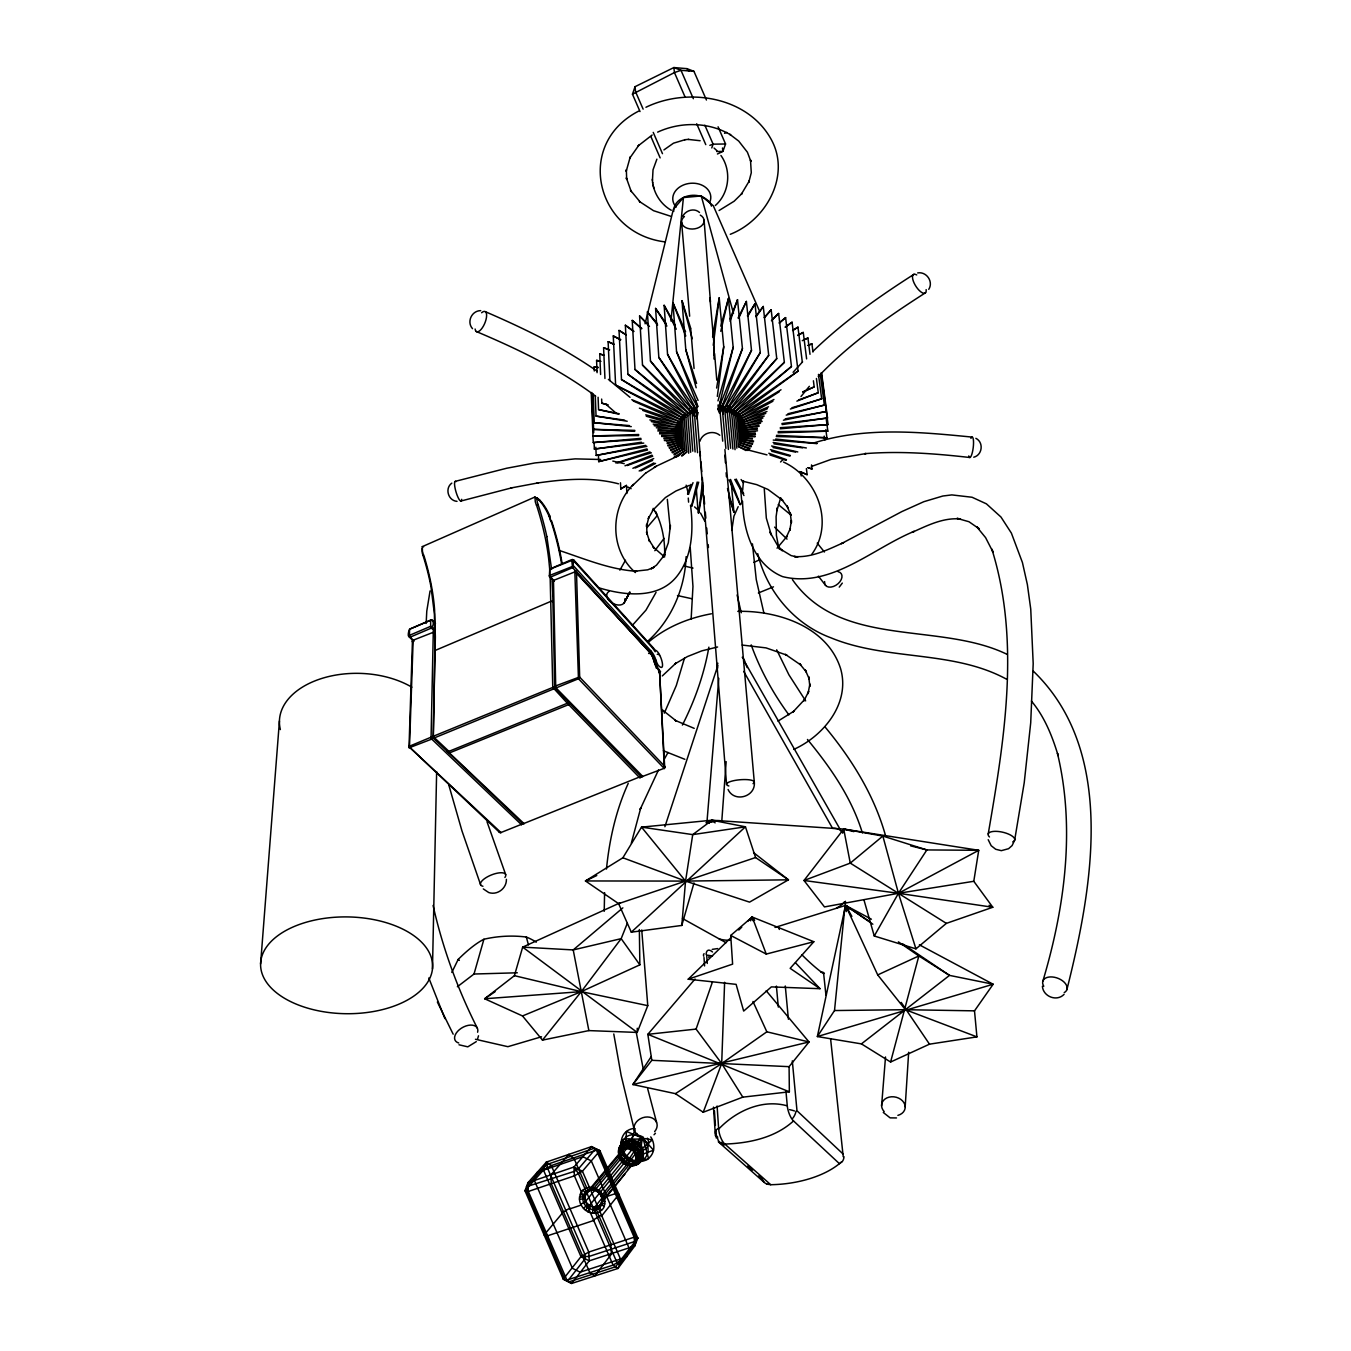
<?xml version="1.0" encoding="UTF-8"?>
<svg xmlns="http://www.w3.org/2000/svg" width="1351" height="1351" viewBox="0 0 1351 1351"><rect width="100%" height="100%" fill="white"/><g stroke="black" fill="none" stroke-linecap="round" stroke-linejoin="round"><path stroke-width="1.5" d="M604.218 911.317L604.589 892.639M412.173 641.674L413.153 639.969L409.488 747.171L501.069 832.638L499.363 832.233L408.829 746.478L430.783 737.308L432.759 737.578L433.063 736.379L553.859 686.984L640.948 776.538L640.002 778.075L568.67 704.614L569.869 703.195L568.991 702.588L448.093 751.696C445.104 751.308 449.967 750.683 449.596 753.115L524.171 823.755L522.381 823.299L432.692 737.511L431.543 739.183L408.998 747.863L412.46 640.475L435.14 631.576L433.35 738.305L578.464 678.759L574.8 570.713L651.148 653.462A6.704 2.381 67.9 0 1 654.357 659.744A12.058 4.256 67.9 0 0 659.491 670.248L664.388 768.618L578.397 678.692L579.68 677.121L576.472 571.237L552.491 580.829L554.704 687.743L555.227 686.088L579.528 676.986L665.165 766.811L664.726 767.976L659.474 670.231L658.477 669.758A10.707 3.783 67.9 0 1 653.783 660.453A8.038 3.276 71 0 0 650.152 652.803L651.266 651.3L573.651 565.985L549.333 575.594L550.448 577.147L572.959 567.488L573.618 559.838L653.377 647.94A79.709 28.743 68.3 0 1 655.218 650.169C660.859 651.452 666.803 674.318 658.241 665.367A8.511 3.006 67.9 0 1 656.704 662.345L655.91 660.166A9.997 3.546 67.9 0 0 651.266 651.317M567.893 702.824L568.383 701.439L567.167 703.06L552.762 687.321L550.093 574.682M764.278 488.91L766.321 518.092L771.303 534.979L769.935 532.091L777.636 545.584L782.398 550.752L779.696 548.675L791.129 555.599L797.749 557.102L794.27 556.528C811.799 557.879 828.079 549.519 843.598 542.612L841.42 543.642L901.843 511.59L923.831 501.694L942.829 496.02L951.83 494.905L972.061 497.252L986.399 503.839L1000.973 517.028L1011.392 533.121L1022.437 562.556L1027.385 584.628L1030.745 609.115L1033.194 663.645L1030.712 722.785L1024.227 782.719L1014.652 840.221L1012.102 845.574L1008.572 848.698L1001.344 850.657L995.721 849.272L991.178 845.709L988.189 839.68M637.25 1028.246L637.199 1032.434L588.867 1030.593L542.477 1040.118L522.516 1015.952L484.654 998.761L514.41 975.675L522.668 947.135L619.839 902.941M434.836 646.437L434.414 613.979L431.003 586.858A139.879 61.758 65.8 0 0 422.998 555.396L422.458 553.64A31.512 13.071 66.3 0 1 422.238 552.914L422.188 548.354M714.004 359.045L714.24 346.633L709.866 297.693M432.472 968.954A86.025 48.4 0.7 0 0 308.112 921.703A86.025 48.4 0.7 0 0 299.23 1005.313A86.025 48.4 0.7 0 0 432.472 968.954L436.643 771.59M522.432 823.08L521.469 824.701L431.053 738.457L433.299 631.322L435.174 631.846M435.36 629.583L430.834 626.239L409.319 635.409C407.698 639.107 407.867 630.039 410.332 628.924L431.425 619.873C434.431 619.619 433.603 626.78 431.222 628.147L409.961 637.25L408.948 636.659L413.406 641.066M552.559 581.724L553.471 579.967L555.734 687.625L642.873 776.572L641.269 776.926L664.118 768.347M724.626 982.295L721.687 1063.558L703.229 1112.245L675.432 1093.668L632.876 1084.532L651.283 1056.516M843.159 1156.642L843.125 1155.173A6.806 6.383 89.5 0 0 842.906 1153.788L830.612 1038.953M908.666 1052.26L905.187 1106.773M587.786 1191.396L622.237 1150.089A7.414 3.496 53.9 0 0 622.558 1149.583A3.715 1.756 54 0 0 622.659 1148.671C615.938 1133.286 633.214 1141.409 642.198 1138.319M426.156 623.436L426.781 611.108L430.074 590.927M885.513 1056.972L881.595 1105.827M713.716 354.925L714.24 346.633M726.163 761.643L721.806 820.868A15.047 12.007 5.5 0 0 711.369 822.286M506.405 879.332C506.726 888.316 497.32 895.527 488.724 892.538L483.303 888.907M686.122 556.646C684.957 588.445 671.531 619.906 647.686 641.269M260.591 963.938L279.437 720.961M706.978 821.796L718.783 678.337M742.678 490.16L743.472 480.635M622.879 857.784L685.548 881.088L749.552 902.13L788.444 879.822L755.581 857.547L745.448 826.812L711.994 820.209L641.522 827.133L622.879 857.784L585.439 880.953L618.623 903.65L631.305 932.173L681.799 925.435L685.548 881.088L692.725 834.614L711.994 820.209L843.716 829.075L978.732 850.303L973.784 881.291L992.799 907.264L946.359 923.375L915.944 948.858L874.266 936.007L863.897 899.698M691.138 619.045L692.962 586.452L690.226 547.527M670.957 321.082L683.42 197.567L701.27 195.946L713.311 205.757L759.718 311.524M731.769 530.419L733.914 516.217L738.186 506.676M919.372 944.822L993.154 984.237L974.51 1010.852L976.925 1036.876L929.488 1044.171L890.596 1062.021L861.414 1043.884L817.355 1036.555L834.513 1010.548L845.473 901.286M643.38 1138.707L653.529 1150.208A17.597 15.57 48.3 0 1 648.531 1158.415L647.382 1159.445L639.935 1159.31A10.994 9.71 48.4 0 1 634.126 1161.269L632.792 1164.157A8.781 2.82 -89.6 0 1 632.64 1164.866L632.065 1165.727A13.138 11.585 48.4 0 1 624.635 1163.312A12.666 11.18 48.4 0 1 619.602 1157.199L619.602 1157.216A12.919 11.399 48.4 0 1 618.741 1149.633A2.263 1.013 12.2 0 1 618.741 1149.127A2.297 1.03 12.2 0 1 619.433 1148.823A8.461 3.8 12.3 0 1 620.058 1148.705L622.575 1147.269A4.678 2.195 54 0 1 622.456 1146.763A10.74 5.049 54.1 0 1 622.507 1146.374L622.608 1145.716A5.218 2.466 53.9 0 0 622.608 1145.091L622.372 1143.588A2.314 1.081 53.9 0 1 622.49 1142.895A12.919 11.399 48.4 0 1 629.313 1140.582L629.634 1140.48A13.122 11.585 48.4 0 1 637.03 1142.862A12.666 11.18 48.4 0 1 642.063 1148.975L642.113 1149.076A12.902 11.382 48.4 0 1 643.127 1156.524M606.464 869.048C609.385 839.613 615.955 810.364 628.232 783.36M713.26 345.299L719.205 297.811L723.748 346.734L717.347 396.383M698.602 512.924L702.503 482.358M635.173 1128.659L631.491 1140.176L629.954 1140.7A8.781 2.82 -89.6 0 0 629.701 1140.497A12.581 11.095 48.4 0 0 623.064 1142.777A2.33 1.098 53.9 0 0 622.49 1142.895A13.257 11.703 48.4 0 0 619.67 1156.895L620.177 1156.456A8.528 1.993 -25.3 0 1 620.903 1156L623.301 1154.041L621.95 1151.12L622.727 1149.988L642.232 1138.707M527.988 1182.665L526.637 1191.126L564.971 1279.65L569.193 1281.795L615.499 1266.782L637.807 1238.056L599.945 1150.714L591.62 1146.577L546.429 1162.063L527.988 1182.665L524.965 1190.771L563.249 1279.144L571.659 1283.45L617.931 1268.471L634.717 1246.027L637.807 1238.056L634.143 1237.195L588.783 1252.056L580.981 1256.65L563.249 1279.144L571.659 1283.45L589.239 1260.855L634.717 1246.027L634.143 1237.195L596.399 1150.14L591.62 1146.577L573.955 1167.011L527.988 1182.665L528.309 1191.481L567.437 1281.288L585.118 1258.76L584.882 1254.353L547.375 1167.788L546.429 1162.063L551.309 1165.575L588.783 1252.056L589.239 1260.855L580.981 1256.65L543.457 1170.017L546.429 1162.063M712.602 336.973L719.205 297.811M716.604 388.041L723.748 346.734M698.703 512.924L703.314 486.478M988.223 833.888C1004.266 740.703 1020.714 641.32 991.837 549.097L993.069 552.204L985.605 537.647L976.655 526.67L979.374 528.933L968.954 521.722L957.015 518.345L960.51 518.987C943.319 517.349 927.31 525.556 912.128 532.362L914.222 531.331C872.493 548.354 830.848 588.631 782.567 576.607C753.402 564.65 743.118 530.183 742.543 501.221M708.887 647.146C704.124 674.301 694.836 700.51 682.39 725.065M627.675 1146.121L627.793 1145.564A4.762 1.537 -89.6 0 1 627.995 1144.871A10.909 3.513 -89.6 0 1 628.164 1144.449L628.435 1143.723A5.303 1.706 -89.7 0 0 628.637 1143.03L629.363 1140.548A13.476 11.889 48.4 0 1 636.845 1143.014A13.003 11.483 48.4 0 1 642.029 1149.296L639.918 1150.748A5.168 1.216 -25.2 0 0 639.327 1151.17L638.702 1151.66A10.605 2.466 -25.3 0 1 638.331 1151.964A4.627 1.081 -25.3 0 1 637.74 1152.386L636.473 1153.197A3.681 0.861 -25.3 0 0 635.612 1153.855A7.346 1.723 -25.2 0 0 635.24 1154.261L601.33 1195.905A9.322 8.157 48.8 0 1 602.107 1199.316A9.102 7.971 48.8 0 1 602.022 1201.005A4.391 2.026 9.5 0 0 604.708 1203.961M643.11 1157.047A13.257 11.703 48.4 0 0 642.215 1149.262L642.097 1149.009A8.545 1.993 -25.3 0 0 641.877 1148.857L641.843 1148.84A12.125 10.707 48.4 0 1 642.738 1155.882M627.59 1146.492L627.472 1147.033A3.783 1.216 -89.7 0 1 627.117 1148.029A8.646 7.616 48.4 0 0 622.558 1149.583M631.339 843.125L640.796 807.763L640.154 809.418L658.477 769.986M602.326 1200.651A10.656 9.322 48.8 0 0 601.448 1196.783A10.318 9.035 48.8 0 0 597.649 1191.987L598.763 1190.163A13.409 11.737 48.8 0 1 600.773 1191.954L599.371 1192.933A9.035 7.903 48.8 0 0 598.02 1191.734A8.883 7.785 48.8 0 0 596.5 1190.805A9.643 8.444 48.8 0 0 593.173 1189.843A4.56 1.385 -84.5 0 1 591.586 1187.36A13.544 11.855 48.8 0 0 582.72 1190.417M643.346 1138.336L652.364 1139.889A17.529 15.486 48.3 0 1 653.529 1150.191L642.975 1154.109L642.721 1156.169A8.478 3.817 12.4 0 1 642.941 1156.557A2.297 1.03 12.5 0 1 642.941 1157.081A13.307 11.754 48.4 0 1 639.141 1163.279A12.919 11.399 48.4 0 1 632.336 1165.592A13.476 11.889 48.4 0 1 624.821 1163.16A13.003 11.483 48.4 0 1 619.67 1156.895L619.704 1156.844M696.677 418.709L698.079 412.629M720.775 331.299L728.425 298.47L733.171 347.393L718.428 409.049L718.056 404.962M691.425 506.321L697.2 481.986M645.069 323.801L673.355 209.371L683.42 197.567M684.484 658.123L676.311 685.514L664.287 713.176M842.703 833.179L843.716 829.075L882.845 836.066L926.87 849.931L978.732 850.303L898.449 893.298L824.465 906.926L804.014 880.48L843.716 829.075L853.849 831.625M1066.885 989.658C1092.216 888.924 1117.26 751.865 1033.329 671.177M720.759 326.148L728.425 298.47M890.596 1062.021L918.849 955.951L898.398 941.85M457.364 986.754L474.015 974.02L483.911 939.249A75.859 46.694 -2.9 0 1 526.333 937.037A77.868 24.25 50.4 0 1 536.33 942.137M717.989 400.875L733.171 347.393M691.796 506.355L698.703 482.138M681.799 925.435L693.992 882.946M477.528 1039.122L478.507 1035.795M1042.888 981.079C1064.706 907.872 1075.497 828.501 1057.445 753.334L1058.188 755.766C1052.328 736.278 1044.593 716.79 1031.387 701.034M664.895 826.728L717.888 665.452M693.84 415.922L696.474 408.171L693.62 413.828M591.586 1187.36A13.983 12.243 48.8 0 1 596.483 1188.779L596.5 1190.805M730.114 321.234L737.511 299.686L742.442 348.592L721.062 409.454L720.319 401.281M640.019 111.559L632.454 94.182L635.054 86.684L673.862 67.55L686.95 68.648L693.958 71.35L706.438 100.025M766.203 990.739L809.013 1041.959L789.085 1066.665L789.356 1091.811L742.814 1097.147L721.687 1063.558L696.086 1029.09L712.433 981.974M687.524 494.061L690.918 484.384M711.774 147.918L713.108 144.169L704.867 125.221M718.073 126.791L725.555 143.983L722.92 151.38L717.432 153.997M534.067 1180.554L537.073 1172.516M928.762 289.35C933.676 281.7 926.533 271.348 917.684 272.919M621.055 1260.365L617.931 1268.471L613.084 1265.11L574.395 1175.843L573.955 1167.011L582.433 1171.249L621.055 1260.365L613.084 1265.11L566.728 1280.157M729.962 319.14L737.511 299.686M696.018 416.26L697.521 412.41M780.76 497.708L776.774 510.813L777.349 507.773L776.099 516.707L776.403 535.351L778.919 548.709M641.742 929.995L647.771 1005.651L637.199 1032.434L522.668 947.135L573.212 949.922L621.173 938.658L627.337 923.223M718.428 409.049L742.442 348.592M688.419 494.196L693.029 482.662M643.194 1139.011L648.531 1158.432A17.09 15.097 48.3 0 1 639.513 1161.488A17.816 15.756 48.3 0 1 629.566 1158.263A17.191 15.199 48.3 0 1 622.743 1149.971A17.529 15.486 48.3 0 1 626.526 1131.378A17.09 15.097 48.3 0 1 634.261 1128.44M422.846 555.261L422.863 552.728A15.385 6.417 66.3 0 1 422.441 551.36L422.306 546.631L534.996 496.999L539.049 499.921M750.616 920.791L752.186 917.025L813.842 941.715L790.166 968.346L820.006 988.696L771.37 986.889L743.675 1011.072L736.109 984.355L688.216 979.205L731.347 937.273M643.245 1137.018L643.093 1138.015M691.408 413.355L693.131 409.539M738.744 318.177L746.394 301.425L751.494 350.331L723.629 410.012L723.072 403.881M656.89 159.148L653.023 169.821L652.449 180.46M451.825 972.416L458.158 959.463A75.234 20.873 -52.9 0 1 483.911 939.249M656.046 592.38L645.981 610.128L632.403 625.31M738.034 318.025L746.394 301.425M721.062 409.454L751.494 350.331M624.078 603.053L629.853 592.11M629.786 592.194L624.871 601.448L629.465 592.988M699.869 441.321C702.284 433.012 713.159 429.753 719.779 435.258M642.856 1139.129C638.803 1145.141 645.373 1165.423 634.126 1161.269A11.467 10.116 48.4 0 1 627.725 1159.192A11.061 9.761 48.4 0 1 623.351 1153.872M664.101 759.566L668.002 752.49M842.315 583.092L839.241 587.111M874.266 936.007L898.449 893.298L926.87 849.931L910.642 845.861M619.856 570.173L625.496 560.26M747.694 316.387L754.989 303.688L760.275 352.594L726.112 410.721L725.723 406.634M747.39 315.847L754.989 303.688M690.665 412.967L692.894 409.421M723.629 410.012L760.275 352.594M811.748 554.366C834.715 522.938 817.237 477.562 783.563 462.076M585.507 1210.293L589.104 1205.261M633.129 1148.282L634.413 1146.459A10.859 9.575 48.4 0 1 638.651 1151.744M633.585 1147.624L597.733 1191.531M635.983 1144.229L636.946 1142.895M635.578 1144.804L634.497 1146.323A11.247 9.93 48.4 0 0 628.215 1144.314A10.774 9.508 48.4 0 0 622.541 1146.239A11.061 9.761 48.4 0 0 620.16 1157.908L620.143 1157.976A4.627 1.081 -25.3 0 0 620.227 1158.331A10.183 8.984 48.4 0 0 624.263 1163.245A10.555 9.305 48.4 0 0 630.157 1165.136A4.762 1.537 -89.6 0 0 630.444 1165.221A10.909 3.496 -89.6 0 0 630.664 1165.187L631.018 1165.136A5.32 1.706 -89.5 0 1 631.322 1165.204L632.065 1165.727A12.598 11.112 48.4 0 0 638.601 1163.447A2.314 1.081 54.2 0 0 639.378 1162.468M654.813 550.701L664.067 538.39M641.978 1136.411L637.182 1143.064A11.213 9.896 48.4 0 0 630.917 1141.055M756.121 316.658L763.264 306.474L768.702 355.364L728.493 411.565L727.919 405.435M632.606 1149.025L632.707 1148.89A9.204 8.106 48.4 0 1 636.321 1153.332M755.699 316.506L763.264 306.474M542.477 1040.118L581.285 991.634L621.173 938.658L639.85 964.85L581.285 991.634L522.516 1015.952M619.653 1156.895L620.075 1157.486A11.534 10.183 48.4 0 0 624.652 1163.059A11.956 10.555 48.4 0 0 631.322 1165.204A11.45 10.116 48.4 0 0 637.368 1163.16L638.601 1163.447M632.15 1149.65L632.217 1149.566A9.018 7.954 48.4 0 0 627.117 1148.046A7.532 2.432 -89.7 0 1 626.796 1148.485L626.796 1148.485A8.579 7.566 48.4 0 0 622.186 1150.157A8.832 7.785 48.4 0 0 619.687 1154.278L585.203 1195.703M611.902 1253.458L594.71 1275.986L589.83 1272.659L551.276 1183.696L550.904 1174.863L568.957 1154.345M642.485 1139.011L629.566 1158.263L624.331 1163.245M726.112 410.721L768.702 355.364M593.933 1207.169A9.609 8.427 48.8 0 1 590.623 1206.19L587.769 1211.695A13.983 12.243 48.8 0 0 592.65 1213.13A4.577 1.368 -84.2 0 1 593.933 1207.169A8.883 7.785 48.8 0 0 595.588 1207.169A9.052 7.92 48.8 0 0 599.827 1205.21A9.457 8.275 48.8 0 0 601.583 1202.576A4.408 2.195 23.2 0 0 604.066 1206.342A13.527 11.838 48.8 0 0 604.86 1201.444A13.797 12.091 48.8 0 0 603.694 1196.395A4.441 1.081 -25.4 0 1 601.33 1195.905A9.085 7.954 48.8 0 0 599.371 1192.933M695.039 979.036L647.838 1034.326L651.807 1060.315L632.876 1084.532L809.013 1041.959L766.844 1031.809L721.687 1063.558L675.432 1093.668M632.319 485.769L645.846 472.884M633.45 484.35C609.537 508.06 609.673 550.33 635.443 572.571M601.752 1215.799L618.876 1194.385M647.028 527.549L656.991 515.896M627.539 1169.696L635.814 1159.428A7.295 3.293 12.5 0 1 636.203 1159.057A3.665 1.655 12.5 0 1 637.098 1158.702L638.432 1158.483A4.593 2.06 12.4 0 0 639.057 1158.297A10.521 4.728 12.4 0 0 639.445 1158.128L640.07 1157.841A5.134 2.314 12.5 0 1 640.712 1157.655L642.282 1157.385A2.28 1.013 12.5 0 0 642.941 1157.081M625.023 1173.867L599.371 1205.632M601.955 1201.326L633.332 1163.549A7.431 3.496 54.3 0 1 633.687 1163.211A3.732 1.756 54.3 0 1 634.43 1163.093L635.494 1163.346A4.695 2.195 54.2 0 0 636 1163.346A10.74 5.049 54.1 0 0 636.321 1163.279L636.861 1163.16A5.235 2.466 54.3 0 1 637.368 1163.16A11.804 10.42 48.4 0 0 639.935 1150.613A11.534 10.183 48.4 0 0 635.325 1145.175A11.956 10.555 48.4 0 0 628.637 1143.047A11.45 10.116 48.4 0 0 622.608 1145.091A11.804 10.42 48.4 0 0 619.282 1150.596A11.754 10.369 48.4 0 0 620.092 1157.486A5.151 1.199 -25.4 0 1 620.16 1157.689L620.16 1157.79A10.859 9.575 48.4 0 0 624.466 1163.143A11.247 9.93 48.4 0 0 630.731 1165.17L630.816 1165.153A10.774 9.508 48.4 0 0 636.422 1163.245A11.112 9.812 48.4 0 0 639.563 1158.06M594.643 1207.203L628.806 1165.086A7.549 2.415 -89.5 0 1 629.127 1164.748A8.9 7.853 48.4 0 0 636.22 1158.972A8.9 7.853 48.4 0 0 632.099 1149.481M536.6 497.81L537.343 502.319A32.036 11.804 66.3 0 0 537.58 503.045L537.968 504.227M573.584 559.736L549.739 569.295L549.35 576.59L553.606 581.183M619.754 1154.21L619.805 1154.142A7.262 3.276 12.1 0 0 620.058 1153.737A3.648 1.638 12.2 0 0 620.025 1153.062L619.535 1152.251A4.593 2.06 12.3 0 1 619.417 1151.812A10.521 4.728 12.3 0 1 619.4 1151.525L619.417 1151.136A5.117 2.297 12.1 0 0 619.282 1150.596L618.741 1149.633A12.97 11.45 48.4 0 1 622.389 1143.588A12.598 11.112 48.4 0 1 629.009 1141.308A13.138 11.585 48.4 0 1 636.355 1143.689A12.666 11.18 48.4 0 1 641.404 1149.802M589.424 1205.48L624.23 1163.008A9.204 8.106 48.4 0 1 620.649 1158.567L620.649 1158.567A3.681 0.861 -25.4 0 1 620.649 1158.938A7.329 1.706 -25.4 0 1 620.379 1159.293L585.827 1201.107A4.425 1.081 -25.6 0 1 580.626 1204.096A13.797 12.075 48.8 0 1 579.478 1199.131A13.544 11.855 48.8 0 1 579.596 1196.614A4.374 2.01 8.9 0 0 585.135 1196.057A8.883 7.785 48.8 0 1 585.557 1194.487A9.457 8.275 48.8 0 1 587.297 1191.835A9.035 7.903 48.8 0 1 589.965 1190.214A9.085 7.954 48.8 0 1 591.502 1189.91A4.56 1.689 84.7 0 1 589.12 1187.394M841.099 1162.063L840.254 1162.991M800.974 396.519L809.367 386.318M635.173 1154.328L635.24 1154.261A8.832 7.785 48.4 0 1 633.214 1163.667A8.579 7.566 48.4 0 1 628.705 1165.204A8.933 7.886 48.4 0 1 623.706 1163.583A8.63 7.616 48.4 0 1 620.295 1159.428A8.933 7.886 48.4 0 1 619.535 1154.041M451.808 483.134C444.563 488.37 448.16 500.681 457.01 501.356M682.745 216.177C685.903 210.317 694.313 207.649 699.497 212.445M592.515 1189.809L626.695 1148.62M764.548 317.654L771.168 309.734L776.757 358.623L730.756 412.545L730.199 406.415M544.098 1234.949L562.219 1213.333M585.135 1196.057A9.085 7.954 48.8 0 0 585.051 1197.746A9.305 8.157 48.8 0 0 585.827 1201.107A9.102 7.971 48.8 0 0 587.769 1204.062L583.514 1208.503M599.945 1150.714L582.433 1171.249L574.395 1175.843L528.309 1191.481L524.965 1190.771L543.457 1170.017L551.309 1165.575L596.399 1150.14L599.945 1150.714L594.018 1148.367L548.878 1163.819L544.943 1166.048L526.468 1186.718L574.175 1171.418L578.194 1169.122L595.774 1148.637L598.172 1150.427L635.966 1237.634L636.253 1242.042L619.484 1264.418L617.069 1262.729L578.414 1173.546L573.955 1167.011M662.311 675.939L676.226 662.868L674.858 663.932L687.423 656.569L701.861 650.844L717.601 646.994M764.227 317.502L771.168 309.734M793.105 372.319L802.612 361.815M728.493 411.565L776.757 358.623M640.965 776.42L521.266 824.549M654.019 1134.772L655.438 1133.253M637.807 1238.056L634.43 1241.603L589.019 1256.447L580.981 1256.65M623.064 1142.76A8.63 4.07 54 0 1 623.571 1142.878L625.733 1142.135L626.509 1131.479L642.384 1138.015M476.278 1041.638L467.801 1046.839L458.985 1044.779M715.338 205.487C729.405 193.244 731.752 170.513 720.927 155.483M771.438 320.778L778.632 313.466L784.357 362.338L732.901 413.642L732.529 409.556M534.962 497.016L535.283 501.745A15.638 5.809 66.3 0 0 535.705 503.129L536.398 505.24L538.053 504.531M818.267 376.524C849.762 343.576 887.286 317.164 925.553 292.745M709.072 823.164L711.994 820.209L715.118 822.877M839.41 1163.667A75.217 38.554 -4.7 0 1 770.712 1184.709L724.828 1144.061A11.635 4.408 72.5 0 1 718.681 1129.098C735.957 1110.961 762.133 1098.836 787.278 1105.844A11.754 4.154 72 0 0 793.527 1120.942L839.41 1163.667A6.738 3.597 -68.8 0 0 840.288 1163.177M738.794 930.045L741.767 927.141M747.711 921.365L752.186 917.025L754.635 920.335M780.557 461.974L783.141 459.475M772.637 319.191L778.632 313.466M777.045 548.185L787.059 536.33L785.978 537.951L790.403 528.359L789.778 530.369L791.45 520.557L791.399 522.753L790.284 513.042L790.825 515.17L786.924 505.848L787.988 507.672L781.351 499.043L782.769 500.377L768.01 489.467L756.746 484.654L742.543 481.142M812.778 351.496C843.345 321.859 878.218 297.085 914.036 274.27M631.305 932.173L745.448 826.812L692.725 834.614L641.522 827.133L685.548 881.088L788.444 879.822L753.554 852.616M730.756 412.545L784.357 362.338M793.527 1120.942C775.018 1137.829 749.163 1143.233 724.828 1144.061M708.887 822.995L711.994 820.209L706.185 822.658M779.291 323.142L785.606 317.62L791.466 366.509L734.91 414.875L734.522 410.805M663.932 149.91L673.49 143.189L685.143 139.677M688.216 979.205L732.614 964.124L730.722 935.449L752.186 917.025L766.27 954.076L813.842 941.715M681.985 456.047L686.68 452.028L683.927 415.196M622.862 907.855L573.212 949.922L588.867 1030.593M779.24 322.855L785.606 317.62M732.901 413.642L791.466 366.509M632.454 94.182L674.453 72.566L680.988 70.303L693.958 71.35M648.311 642.299C666.127 627.016 688.537 617.931 711.47 613.776M861.414 1043.884L949.517 975.388L993.154 984.237L817.355 1036.555L845.574 905.406L871.395 919.204M785.404 327.195L792.074 322.197L798.053 371.069L736.768 416.226L736.379 412.139M676.547 456.824L684.822 450.727L682.39 417.983M785.201 327.043L792.074 322.197M734.91 414.875L798.053 371.069M681.546 455.591L686.68 452.028M641.404 1149.802L641.522 1149.718A12.919 11.399 48.4 0 1 642.451 1157.351A12.97 11.45 48.4 0 1 638.601 1163.431M1064.081 994.336C1056.87 1001.986 1043.141 996.616 1042.398 986.314M620.177 1156.456L620.295 1156.388A12.666 11.18 48.4 0 0 625.31 1162.485A13.122 11.585 48.4 0 0 632.64 1164.849A12.581 11.095 48.4 0 0 639.276 1162.603A12.953 11.433 48.4 0 0 642.941 1156.557M642.721 1137.897L641.1 1137.002M495.057 991.718L484.654 998.761L581.285 991.634L647.771 1005.651M650.743 1136.9A17.191 15.199 48.3 0 1 652.347 1139.889L641.793 1148.823M638.567 111.17C574.209 144.304 596.129 233.723 665.249 241.913M792.75 330.505L797.968 327.145L802.274 361.764M652.145 135.016L638.06 145.942L638.955 145.081L629.634 158.32L630.241 156.952L626.188 171.357L626.357 169.719L626.678 179.396L626.324 177.792L631.255 191.589L630.478 190.271L640.374 202.262L639.344 201.451L653.529 210.688L670.586 216.211M620.481 482.797L620.784 488.961L626.121 485.549M645.71 473.086L656.4 466.298M674.217 454.966L683.116 449.309L680.87 418.607M738.068 413.592L738.457 417.679L779.223 391.773M792.615 330.387L797.968 327.145M736.768 416.226L781.03 389.764M620.784 488.961L626.121 485.769M674.149 457.094L684.822 450.727M593.461 1219.852L601.482 1215.174M561.948 1212.725L569.784 1208.216M654.357 467.108L679.553 455.236M797.749 335.487L803.254 332.414L806.615 358.893M639.158 470.975L653.918 462.92M672.359 452.838L681.58 447.789L679.654 421.191M739.571 415.145L739.96 419.232L772.873 401.264M973.75 457.212C982.413 455.084 983.933 442.301 975.878 438.332M797.765 335.284L803.254 332.414M549.148 516.504A29.283 10.977 66.4 0 1 550.82 521.233L549.789 516.099M738.457 417.679L773.954 399.491M640.881 470.925L655.573 463.41M673.929 454.004L683.116 449.309M777.973 721.13L794.084 711.082L792.75 712.247L805.044 699.041L803.913 700.916L808.675 691.374L808.033 693.671L809.891 683.927L809.857 686.409L808.742 676.767L809.333 679.198L805.264 669.944L806.412 672.055L799.42 663.51L800.957 665.097L785.336 654.34L786.89 655.167L766.051 647.889L742.223 645.069M719.087 210.503L734.15 201.215L742.172 193.311L741.311 194.274L749.332 180.848L748.792 182.284L751.291 172.725L750.481 159.891L750.903 161.478L747.407 152.224L738.71 141.078L729.793 134.306L730.739 134.948C708.887 121.81 680.583 121.522 657.65 132.128M793.746 749.417C823.688 735.974 850.556 703.06 840.609 668.694C827.336 626.695 777.923 610.399 737.798 611.361M730.266 234.297C765.983 220.416 790.892 175.968 771.505 139.964C748.116 96.563 687.895 86.903 645.947 107.269M550.938 521.199L551.039 521.148A147.951 57.89 66.1 0 1 561.509 563.401M596.77 875.516L585.439 880.953L685.548 881.088L755.581 857.547M706.337 822.928L711.994 820.209M726.77 132.432L724.541 133.31M802.291 340.672L807.932 338.003L810.009 354.3M632.876 468.29L653.715 458.563M670.755 450.609L680.229 446.185L678.27 421.596M740.905 416.784L741.294 420.87L767.469 408.678M802.967 392.111L814.18 386.876L813.403 380.779M775.001 927.445L845.574 905.406L877.711 974.915L918.849 955.951L949.517 975.388L902.738 943.893M574.597 571.203L650.253 652.769M753.841 562.388L760.225 559.517M658.984 671.498L658.376 669.876M773.481 586.841L758.367 592.971M804.098 339.692L807.932 338.003M739.96 419.232L768.516 406.786M802.764 391.858L814.18 386.876M635.24 467.97L652.617 460.404M671.92 451.994L681.58 447.789M422.306 546.631L423.589 546.851M521.993 824.127L500.36 832.773L499.211 832.216M811.36 466.5L831.203 459.357L866.109 453.548L864.691 453.683C899.783 450.862 935.061 453.548 969.95 457.516M648.598 653.445L651.148 653.462M811.934 343.846L808.033 345.417L811.934 343.846L812.998 352.003M625.006 465.791L652.026 455.152M669.404 448.296L679.046 444.496L677.577 424.028M742.037 418.506L742.442 422.576L765.764 413.406M796.87 401.146L818.267 392.736L816.426 378.483M431.425 619.873L434.346 622.811M703.229 1112.245L742.814 1097.147M689.483 485.313L675.939 491.004L665.452 497.523L652.432 510.61L653.597 509.074L648.277 518.649L649.004 516.673L646.487 526.502L646.656 524.323L646.943 534.101L646.521 531.939L649.578 541.363L648.632 539.471L654.357 548.27L653.006 546.851L664.608 557.017M649.915 652.905L650.034 652.871A8.157 2.905 67.9 0 1 653.783 660.453L656.451 668.357M709.849 145.351L713.108 144.169L725.555 143.983M741.294 420.87L766.946 411.498M798.525 399.947L818.267 392.736M627.269 465.521L652.769 456.216M670.417 449.765L680.229 446.185M537.31 1172.263L582.872 1156.692L591.282 1160.881L629.515 1249.101L626.408 1257.139L580.542 1272.034M618.623 903.65L685.548 881.088M570.038 1208.807L581.099 1205.109M604.083 1197.408L615.262 1193.676M547.51 1235.81L593.731 1220.477M615.904 463.055L650 451.91M668.036 446.016L678.067 442.74L676.902 426.376M762.943 417.983L743.371 424.366L761.592 420.026M790.352 409.032L821.661 398.815L818.47 374.379M812.964 443.246C864.268 426.68 919.389 431.881 972.112 437.099M742.442 422.576L764.227 416.04M791.956 407.732L821.661 398.815M617.711 462.886L651.351 452.805M669.15 447.468L679.046 444.496M541.531 1036.774L507.875 1046.687L475.451 1039.274M460.894 501.035L511.995 487.779M455.422 481.311L506.693 468.24L534.979 462.937L575.171 458.867L600.655 459.492M598.442 455.49L598.696 461.637L647.061 448.904M667.208 443.584L677.29 440.933L676.26 426.612M762.167 421.444L744.114 426.19L760.545 423.251M786.231 415.112L824.346 405.08L820.327 374.531M480.703 310.646C471.735 310.595 466.433 321.96 472.512 328.665M787.903 413.761L824.346 405.08M598.696 461.637L647.534 450.018M667.901 445.171L678.067 442.74M595.859 447.232L596.179 455.439L645.744 445.374M666.381 441.169L676.716 439.075L676.125 430.885M744.232 423.994L744.637 428.064L758.924 425.177M783.428 420.195L826.305 411.481L785.201 418.844M650.135 652.837L572.554 567.589L571.693 559.635L549.688 569.075L549.975 576.1L554.349 581.217M510.898 487.981L538.154 482.881M596.179 455.439L646.876 446.37M667.158 442.74L677.29 440.933M915.944 948.858L898.449 893.298L882.845 836.066L850.269 863.12L804.014 880.48L898.449 893.298L973.784 881.291M896.507 1117.936L890.123 1117.868L883.284 1112.464M712.213 949.381L717.668 948.571M594.136 442.925L594.356 449.072L641.505 442.233M664.05 438.957L676.344 437.167L675.905 431.037M757.354 428.183L744.958 429.973L757.421 429.162M782.128 424.586L827.538 417.999L821.628 373.18M536.887 483.118C563.84 479.166 591.839 476.768 618.488 483.81M744.637 428.064L759.144 426.308M781.942 423.538L827.538 417.999M594.356 449.072L643.768 443.077M664.354 440.578L676.716 439.075M696.086 1029.09L647.838 1034.326L789.356 1091.811M688.199 139.406L700.122 140.724M684.653 139.727L688.689 139.356M591.231 392.921L593.258 442.571L640.931 438.366M661.669 436.542L676.175 435.258L661.602 435.377M744.266 423.741L745.06 431.898L757.506 430.8M780.338 428.791L828.062 424.569L821.205 372.775M536.803 497.725L540.231 500.394M780.27 427.676L828.062 424.569M593.258 442.571L641.033 439.463M663.881 437.977L676.344 437.167M770.712 1184.709L766.878 1184.135M638.719 434.515L592.853 436.001L638.685 435.579M659.558 433.857L676.243 433.316L659.626 432.523M743.506 420.077L744.958 433.84L755.327 433.502M778.108 432.776L827.842 431.172L826.238 418.945M474.015 974.02L517.315 972.788M716.672 151.515L722.92 151.38L722.481 147.985M834.513 1010.548L905.406 1009.704L974.51 1010.852M745.06 431.898L755.412 431.813M778.176 431.611L827.842 431.172M591.789 392.449L593.19 429.365L634.852 430.378M657.768 430.918L676.513 431.374L658.005 429.432M742.982 420.279L744.637 435.765L755.192 436.018M776.285 436.525L826.913 437.758L825.849 429.601M651.807 1060.315L789.085 1066.665M744.958 433.84L755.462 434.346M776.487 435.343L826.913 437.758M593.19 429.365L634.717 431.341M593.157 394.019L594.271 422.728L629.414 425.582M656.299 427.777L676.986 429.449L676.699 425.362M742.121 417.256L744.114 437.69L752.439 438.366M773.245 440.054L816.95 443.601M744.637 435.765L754.973 436.863M775.66 439.041L817 443.398M594.271 422.728L631.272 426.612M712.517 955.968L706.691 955.073L707.265 963.449M595.251 395.607L596.061 416.108L624.618 420.11M653.192 424.113L677.678 427.558L651.3 421.563M741.395 419.148L743.388 439.565L753.588 441M773.988 443.854L802.545 447.84M594.119 366.915L598.223 367.506L594.119 366.915L594.271 371.001M898.449 893.298L992.799 907.264L989.084 905.322M744.114 437.69L752.406 439.058M773.16 442.469L806.344 447.958M596.061 416.108L627.185 421.242M654.154 425.7L676.986 429.449M691.628 598.679L677.476 595.555M693.012 568.112L684.484 566.052M615.009 1193.068L618.606 1193.777M598.088 397.278L598.577 409.589L619.096 413.71M649.848 419.908L678.557 425.683L646.251 416.209M740.078 416.902L742.459 441.405L752.642 443.466M773.042 447.553L795.469 452.061M597.074 372.69L596.585 360.379L600.705 361.241M747.643 449.883L766.98 454.882M655.91 660.166L653.783 660.453L654.424 659.778M612.814 461.096L624.246 463.663M743.388 439.565L753.453 441.861M771.59 445.982L797.782 451.943M598.577 409.589L618.859 414.2M596.585 360.379L600.671 361.342M514.41 975.675L581.285 991.634M551.411 520.625L551.461 520.642A138.511 53.989 66.1 0 1 559.939 551.647L562.236 563.874M598.763 587.769C624.314 595.571 658.798 599.76 677.341 575.762C692.675 555.818 693.553 529.119 690.513 505.156M543.828 1234.341L547.239 1235.186M601.651 399.069L601.82 403.172L607.798 404.76M645.727 414.841L679.654 423.859L642.704 410.383M738.575 414.605L741.327 443.212L751.46 445.898M771.725 451.268L789.947 456.114M600.604 374.48L599.743 353.996L603.762 355.077M601.82 403.172L607.882 404.945M742.459 441.405L752.439 444.344M770.391 449.613L790.352 455.473M599.743 353.996L603.711 355.178M684.873 759.313L663.392 750.751M694.211 728.358L675.162 720.37L676.682 721.299L662.665 710.17L664.118 711.842M639.395 408.188L680.938 422.086L633.247 400.994M737.274 416.344L740.01 444.935L750.025 448.279M770.019 454.966L786.012 460.319M812.019 469L808.016 467.666L812.019 469L811.512 464.93M604.944 378.483L603.593 347.747L609.571 349.791M558.824 550.313C584.291 558.706 609.639 569.598 636.693 571.304L633.805 571.338L647.771 569.818L654.07 567.217L651.131 568.872L656.485 565.157L664.979 554.332L663.02 557.389L668.34 542.764L670.383 525.404L670.248 528.613L667.326 499.33M741.327 443.212L751.139 446.793M768.82 453.244L786.485 459.695M603.593 347.747L609.47 349.943M976.925 1036.876L905.406 1009.704L877.711 974.915M631.778 399.66L682.407 420.397L682.103 416.311M735.214 411.869L738.524 446.607L748.066 450.508M799.522 471.55L807.138 474.674L806.395 468.561M609.892 380.627L608.119 341.719L613.844 344.117M476.228 331.485C517.973 349.132 559.263 368.958 595.69 396.198M485.431 311.726C524.053 328.394 562.134 346.92 596.77 370.934M740.01 444.935L749.602 449.191M801.396 472.124L807.138 474.674M608.119 341.719L613.878 344.319M1007.086 654.34C939.063 621.291 840.93 649.004 792.395 579.596M620.717 339.675L613.27 335.926L615.617 385.069L684.062 418.776L683.758 414.689M627.759 487.019L631.12 488.69M571.98 1268.065L580.322 1272.321M730.722 935.449L766.27 954.076M738.524 446.607L745.955 450.542M615.617 385.069L682.407 420.397M613.27 335.926L620.548 339.861M682.475 918.494L726.061 942.711M1006.411 679.114C952.573 649.882 886.948 661.011 830.882 637.79C794.287 624.28 766.743 591.383 757.759 553.707M626.239 334.727L619.028 330.421L621.494 379.547L685.869 417.256L627.962 374.345L625.361 325.236L633.754 331.164M671.295 210.266C660.234 204.069 652.905 191.96 652.33 179.311M621.494 379.547L684.062 418.776M946.359 923.375L850.269 863.12L843.716 829.075M619.028 330.421L626.037 334.913M629.482 1164.731A9.406 8.309 48.4 0 1 624.23 1163.042L624.297 1163.076A9.018 7.954 48.4 0 0 629.127 1164.748A3.783 1.216 -89.5 0 1 629.617 1164.714L630.157 1165.153A10.116 8.917 48.4 0 0 635.494 1163.346A10.42 9.204 48.4 0 0 638.432 1158.483M869.824 921.737L845.574 905.406L846.283 911.604M567.302 703.195L568.788 704.563L448.802 753.183L448.904 751.325L433.181 736.548L435.36 637.233L434.6 610.061A146.33 64.696 65.8 0 0 423.674 554.839M872.847 924.219L845.574 905.406L846.722 909.426M627.962 374.345L687.845 415.838L634.987 369.499L632.234 320.407L641.742 328.361M568.383 1154.531L573.212 1158.077M625.361 325.236L633.72 331.552M778.277 504.565L791.179 515.187M608.389 379.361L630.039 397.346M850.471 909.409L845.574 905.406L851.873 916.383M634.987 369.499L689.956 414.521L642.502 365.057L639.58 315.982L648.463 324.747M714.088 148.07L717.009 150.788M694.566 506.895L697.352 509.276M605.755 404.152L615.803 412.899M774.613 527.143L787.025 539.117M764.109 1182.294L718.293 1141.781M721.012 1142.22L724.153 1145.023M747.812 1165.964L752.541 1170.152M758.857 1175.725L761.998 1178.511M632.234 320.407L641.657 328.833M842.855 1153.805L796.989 1110.758L792.311 1060.856M552.981 601.583L551.039 601.296L435.123 650.473L434.718 651.722M642.502 365.057L692.202 413.305L650.456 361.021L647.399 311.963L656.856 323.159M414.031 641.117L409.471 636.237L409.522 629.194L430.648 620.143L430.648 627.185L435.174 632.099M848.529 908.362L845.574 905.406L847.752 909.02M432.556 620.413L435.478 623.351M795.469 962.773L820.006 988.696M639.58 315.982L649.476 326.469M659.372 672.832L658.596 671.886M572.385 559.398L652.026 647.349A76.973 49.818 -2.1 0 1 653.631 649.459L655.218 651.756M650.456 361.021L694.566 412.241L694.076 406.111M728.071 789.508C734.252 802.984 755.935 796.87 754.297 782.111L724.913 449.511M817.22 543.119L824.414 552.002M807.459 739.47C830.527 767.452 851.687 797.867 862.377 832.908M647.399 311.963L657.633 325.034M818.402 576.151L825.647 585.473M824.87 726.737C851.704 759.026 874.317 795.334 885.648 836.066M686.95 68.648L688.858 71.231M666.144 323.548L655.59 308.4L658.832 357.441L697.032 411.295L696.204 401.078M741.091 479.504L743.523 482.932M788.883 714.848C773.127 693.435 760.174 669.927 751.19 644.883M722.717 441.152L719.627 406.398L723.224 411.565M929.488 1044.171L901.201 1002.391M805.652 700.882L788.916 674.808L776.69 649.831M658.832 357.441L694.566 412.241M723.123 407.242L726.483 412.494M655.59 308.4L666.904 326.064M653.175 508.348L656.687 514.207L655.455 511.624C662.395 525.353 665.114 540.873 664.641 556.173M734.775 479.453L743.962 495.53M675.297 325.236L664.135 305.309L667.546 354.334L697.504 406.871M840.981 830.848L744.975 662.345A13.73 10.538 -29.6 0 0 742.223 657.261M743.725 671.413L832.571 828.332A14.878 10.74 -29.8 0 1 842.247 832.013M718.175 408.965L720.184 412.545M700.527 513.042L704.817 521.182M667.546 354.334L697.032 411.295M736.16 479.031L743.641 493.537M664.135 305.309L676.277 329.188M719.627 406.398L723.444 413.913M437.369 1002.02L453.159 1034.157M477.359 1028.212C457.702 989.304 442.621 948.014 433.08 905.474M752.963 1001.479L766.844 1031.809M729.067 479.808L740.078 504.632M685.565 331.755L672.95 302.725L676.564 351.733L698.062 400.453M693.35 98.707L680.988 70.303L673.862 67.55L674.453 72.566L685.16 97.221M696.711 123.785L705.779 144.641M643.127 109.144L635.544 91.716L635.054 86.684M653.225 132.381L662.48 153.676M650.929 136.654L660.149 157.898M611.378 1244.659L597.497 1212.624A4.543 1.942 73.7 0 1 597.159 1206.831M534.304 1180.284L572.199 1267.778M573.787 1157.891L586.773 1187.901A4.526 1.942 73.6 0 0 589.965 1190.214M747.204 667.597L744.975 662.345A13.73 6.856 -22.8 0 1 744.941 662.851M444.901 1018.603L428.807 977.989M730.536 479.436L740.348 504.565M676.564 351.733L698.045 406.567M717.905 409.117L719.391 412.984M672.95 302.725L685.784 335.994M505.679 874.604L487.019 821.763M480.568 884.635L461.974 830.916L448.684 784.593M762.099 1178.849L763.855 1182.024A7.92 7.751 -43.6 0 0 766.929 1184.016M728.881 496.56L733.914 512.249L731.127 481.598M690.766 328.479L682.002 300.665L685.784 349.656L696.592 383.464M656.569 1122.343L647.737 1088.957M701.27 195.946L733.492 313.398M752.186 917.025L753.284 921.01M685.784 349.656L696.187 387.771M634.598 1131.142L621.173 1075.531L613.776 1033.971M727.497 488.522L733.914 512.249M526.333 937.037L528.444 944.856M682.002 300.665L692.236 338.729M763.94 613.253L756.256 579.545L752.439 543.862M653.124 185.256L653.884 188.228M741.26 612.78L737.089 594.964M686.173 485.161L688.52 494.348M546.834 536.6L551.613 569.413M643.312 1069.452L636.27 1032.417M824.211 436.12L824.752 440.19M800.738 471.921L801.227 475.991M825.951 995.248L823.671 973.868A281.582 90.382 68.5 0 1 801.886 954.769M652.634 182.199L652.719 183.128M733.39 411.413L736.869 448.177M740.483 487.897L742.037 504.244M731.212 408.813L735.045 449.68M785.286 985.994L788.41 1019.262M729.101 408.154L732.901 449.022M727.041 409.421L730.604 448.262M724.474 406.499L728.392 449.427M776.403 986.095L778.311 1007.103M785.944 1091.135L787.278 1105.844M700.021 451.724L700.426 456.233M708.177 544.571L708.448 547.51M722.008 405.503L725.875 448.414M700.916 461.721L701.777 471.583M702.3 477.528L703.179 487.542M703.888 495.733L704.614 504.075M705.323 512.215L705.847 518.159M706.708 527.988L707.215 533.797M681.596 222.189L689.652 316.185M549.705 569.227L548.894 560.885A148.931 58.684 65.9 0 0 536.567 505.274M690.733 328.969L694.076 368.519M716.773 380.155L714.611 353.607M726.568 784.289L699.869 452.534M710.474 302.033L704.091 220.247M696.643 410.231L699.902 451.133M694.009 407.647L697.555 452.653M691.729 407.175L695.106 451.977M696.44 490.413L698.18 512.924M689.483 408.374L692.742 451.15M687.541 411.734L690.648 452.264M685.565 413.17L688.672 453.227M726.146 472.766L726.45 476.785M725.419 462.836L724.862 455.186M688.284 498.063L688.588 502.15M717.094 1106.03L718.681 1129.098M704.006 957.555L704.58 965.948M714.426 1110.758L715.422 1125.451M715.709 1129.639L716.266 1138.032M713.463 1107.111L715.405 1135.819M610.821 1244.845L611.344 1253.644M626.476 485.262L626.881 493.47M552.323 580.322L552.863 596.298M593.427 424.45L593.731 432.658M639.361 929.572L639.85 964.85M1043.783 986.281A12.75 7.684 20 0 1 1048.173 977.178A12.75 7.684 20 0 1 1064.098 982.109A12.75 7.684 20 0 1 1064.2 992.613M970.913 438.349A10.284 2.263 -83.1 0 1 973.497 440.983A10.284 2.263 -83.1 0 1 971.876 454.172A10.284 2.263 -83.1 0 1 968.768 455.929M989.472 836.961A13.594 4.982 12.6 0 1 1002.121 832.081A13.594 4.982 12.6 0 1 1012.76 841.893M926.161 289.621A10.96 4.256 57.8 0 1 920.791 291.816A10.96 4.256 57.8 0 1 912.786 279.37A10.96 4.256 57.8 0 1 916.721 274.929M728.865 785.978A13.898 3.445 -4.7 0 1 739.352 779.814A13.898 3.445 -4.7 0 1 753.047 783.648M700.274 215.113A11.298 7.734 -4.8 0 1 701.304 226.022A11.298 7.734 -4.8 0 1 685.362 227.407A11.298 7.734 -4.8 0 1 684.433 216.498M482.932 886.256A13.527 4.948 -22.1 0 1 491.426 874.941A13.527 4.948 -22.1 0 1 504.919 877.458M481.615 312.756A10.943 4.273 -67.3 0 1 486.613 315.661A10.943 4.273 -67.3 0 1 481.176 329.323A10.943 4.273 -67.3 0 1 475.13 329.036M641.185 1136.174A11.838 9.44 -19.7 0 1 635.325 1123.475A11.838 9.44 -19.7 0 1 651.942 1117.885A11.838 9.44 -19.7 0 1 654.61 1131.665M624.804 598.848A9.778 6.367 27.7 0 1 613.489 603.762A9.778 6.367 27.7 0 1 609.031 591.434M884.196 1111.62A11.889 9.44 10.6 0 1 886.898 1097.907A11.889 9.44 10.6 0 1 903.836 1102.551A11.889 9.44 10.6 0 1 897.875 1115.369M838.059 571.693A9.795 6.383 -36.9 0 1 841.251 579.528A9.795 6.383 -36.9 0 1 831 587.077A9.795 6.383 -36.9 0 1 824.617 581.589M676.159 207.041A19.049 14.81 -5 0 1 688.672 183.516A19.049 14.81 -5 0 1 710.069 201.485M673.71 211.431A19.15 14.827 -5 0 1 690.26 195.523A19.15 14.827 -5 0 1 711.453 206.146M844.341 901.877A14.489 5.64 -23 0 1 836.59 908.024M729.979 940.296A14.287 4.408 0 0 1 719.171 938.911M717.753 668.002A13.746 8.275 18.2 0 1 717.888 663.223M280.366 729.557A79.169 49.801 1.6 0 1 321.082 678.675A79.169 49.801 1.6 0 1 411.852 687.186M717.685 1137.187A7.802 5.556 26.7 0 1 718.175 1128.49M724.862 1144.314A8.022 6.434 86.4 0 1 717.432 1137.778M708.616 957.251A9.389 2.719 -44.2 0 1 709.072 956.728M703.736 956.187A6.89 3.496 20.3 0 1 704.107 953.705M789.541 1109.627A7.853 1.351 13.2 0 1 794.472 1110.944M706.151 954.549A11.551 4.914 65.4 0 1 712.501 951.982M796.026 1111.231A7.988 3.665 -64.4 0 1 792.767 1118.256M820.834 971.994A7.127 3.985 -27.5 0 1 824.397 973.463M844.003 1156.692A8.123 6.907 -88.9 0 1 841.437 1162.552M777.855 926.634A9.474 5.759 -75.4 0 1 779.358 929.454M458.732 1042.989A12.666 7.65 -29.5 0 1 456.182 1033.194A12.666 7.65 -29.5 0 1 470.418 1025.088A12.666 7.65 -29.5 0 1 477.612 1032.232M461.67 499.313A10.268 2.212 73.7 0 1 456.3 492.845A10.268 2.212 73.7 0 1 456.03 481.631M458.158 959.463A74.423 28.506 -80.1 0 1 459.34 960.392M540.248 500.664A24.977 9.339 66.4 0 1 549.857 516.065M538.154 504.835A142.412 55.898 65.9 0 1 546.851 536.617M539.066 500.191A26.277 9.845 66.4 0 1 549.198 516.487M657.245 654.357A2.702 1.807 -42.6 0 1 659.474 655.522M660.538 671.464A10.859 4.931 87.1 0 1 659.406 673.001M633.231 1134.756A14.489 12.801 48.4 0 1 641.337 1137.339A13.983 12.345 48.4 0 1 646.893 1144.094M637.959 1142.068A11.467 10.116 48.4 0 0 631.559 1140.008A10.994 9.71 48.4 0 0 625.766 1141.983A11.315 9.997 48.4 0 0 622.575 1147.269A10.42 9.204 48.4 0 0 619.518 1152.251A10.369 9.153 48.4 0 0 620.227 1158.331L620.548 1158.499A9.373 8.275 48.4 0 1 620.008 1153.062A9.406 8.309 48.4 0 1 622.676 1148.688M623.588 1154.007A10.994 9.71 48.4 0 1 622.845 1147.573M637.925 1142.389A10.994 9.71 48.4 0 1 643.025 1154.126M625.192 1143.216A10.825 9.558 48.4 0 1 630.9 1141.257M637.013 1143.233A10.825 9.558 48.4 0 1 641.32 1148.468M630.275 1140.734A12.125 10.707 48.4 0 1 637.047 1142.912M630.123 1140.835A11.821 10.436 48.4 0 0 623.892 1142.963A12.125 10.707 48.4 0 0 621.291 1155.747A11.889 10.504 48.4 0 0 626.003 1161.488A12.328 10.876 48.4 0 0 632.876 1163.701A11.821 10.436 48.4 0 0 639.124 1161.59A12.176 10.757 48.4 0 0 642.569 1155.916M636.794 1142.98A11.821 10.436 48.4 0 1 641.505 1148.705M637.723 1152.386A10.183 8.984 48.4 0 0 633.687 1147.472A10.555 9.305 48.4 0 0 627.793 1145.58A10.116 8.917 48.4 0 0 622.456 1147.387M627.607 1147.016A9.406 8.309 48.4 0 1 632.876 1148.705M622.608 1148.874A9.204 8.106 48.4 0 1 627.455 1147.219M623.993 1163.143A8.9 7.853 48.4 0 1 622.406 1149.431M626.695 1148.789A8.63 7.616 48.4 0 1 631.508 1150.326M631.795 1149.853A8.933 7.886 48.4 0 1 635.358 1154.159M647.365 1138.167A8.9 7.87 48.3 0 1 647.821 1139.113A9.102 8.055 48.3 0 1 645.846 1148.688A8.832 7.819 48.3 0 1 641.185 1150.275A9.102 8.055 48.3 0 1 635.966 1148.654A8.9 7.87 48.3 0 1 632.504 1144.331A9.069 8.022 48.3 0 1 631.896 1139.011A9.102 8.055 48.3 0 1 634.463 1134.772A8.832 7.819 48.3 0 1 636.912 1133.472M646.893 1144.094A14.253 12.581 48.4 0 1 647.855 1152.471A14.304 12.649 48.4 0 1 643.802 1159.141A13.882 12.277 48.4 0 1 636.473 1161.64A14.489 12.801 48.4 0 1 628.384 1159.006A13.983 12.345 48.4 0 1 622.845 1152.285A14.253 12.581 48.4 0 1 621.882 1143.925A14.304 12.649 48.4 0 1 625.918 1137.255A13.882 12.277 48.4 0 1 633.231 1134.739M625.26 1142.912A11.028 9.727 48.4 0 0 622.879 1154.615A10.825 9.558 48.4 0 0 627.168 1159.833A11.213 9.896 48.4 0 0 633.433 1161.843A10.74 9.491 48.4 0 0 639.107 1159.935A11.078 9.778 48.4 0 0 642.232 1154.767M641.641 1148.266A11.028 9.727 48.4 0 1 642.384 1154.733M620.295 1156.372A12.902 11.382 48.4 0 1 623.081 1142.693M638.972 1151.542A11.061 9.761 48.4 0 1 639.715 1158.027M637.875 1152.352A10.369 9.153 48.4 0 1 638.584 1158.449M636.591 1153.163A9.373 8.275 48.4 0 1 637.233 1158.668M601.702 1204.518A10.656 9.322 48.8 0 1 599.709 1207.49A10.352 9.069 48.8 0 1 594.862 1209.635A10.251 8.984 48.8 0 1 592.971 1209.635A10.892 9.541 48.8 0 1 589.188 1208.52A10.335 9.052 48.8 0 1 583.716 1202.745A10.622 9.305 48.8 0 1 582.821 1198.877M602.276 1200.482A10.318 9.035 48.8 0 1 602.158 1202.39M592.633 1213.13A13.493 11.804 48.8 0 0 601.465 1210.209A4.475 2.229 49.4 0 1 599.827 1205.21M587.955 1211.763A13.493 11.804 48.8 0 1 580.812 1204.197M579.799 1196.8A13.493 11.804 48.8 0 1 580.44 1194.419M596.416 1189.032A13.493 11.804 48.8 0 1 603.627 1196.614M582.838 1199.013A10.335 9.052 48.8 0 1 582.94 1197.104M585.338 1192.342A10.335 9.052 48.8 0 1 590.167 1190.096M637.098 1158.702A9.406 8.309 48.4 0 1 634.43 1163.076A9.136 8.055 48.4 0 1 629.617 1164.714M639.276 1162.62A8.646 4.07 54.1 0 0 639.192 1161.995L639.935 1159.31A11.315 9.997 48.4 0 0 643.127 1154.024M585.051 1197.746A4.391 1.756 -3.7 0 1 579.461 1199.131M582.923 1196.952A10.234 8.95 48.8 0 1 583.412 1195.128A10.74 9.406 48.8 0 1 585.388 1192.122M591.35 1190.045A8.883 7.785 48.8 0 1 592.988 1190.028M585.557 1194.487A4.391 2.178 22.5 0 1 580.238 1194.233A13.797 12.075 48.8 0 1 582.805 1190.265A4.458 2.229 48.7 0 0 587.297 1191.835M590.235 1189.859A10.234 8.967 48.8 0 1 592.126 1189.843A10.909 9.558 48.8 0 1 595.909 1190.923A10.268 9.001 48.8 0 1 597.649 1191.987M604.86 1201.444A4.391 1.773 -3.2 0 1 602.124 1199.316M602.225 1202.593A10.217 8.95 48.8 0 1 601.719 1204.4M601.837 1201.191A8.883 7.785 48.8 0 1 601.415 1202.778M604.421 1206.19A13.983 12.243 48.8 0 1 601.803 1210.124M595.115 1213.13A4.56 1.672 85.1 0 1 595.588 1207.169M590.623 1206.19A8.984 7.87 48.8 0 1 587.753 1204.045M587.449 1207.456A10.284 9.001 48.8 0 1 585.929 1206.088M620.143 1157.976A10.605 2.466 -25.3 0 0 620.126 1158.145"/></g></svg>
